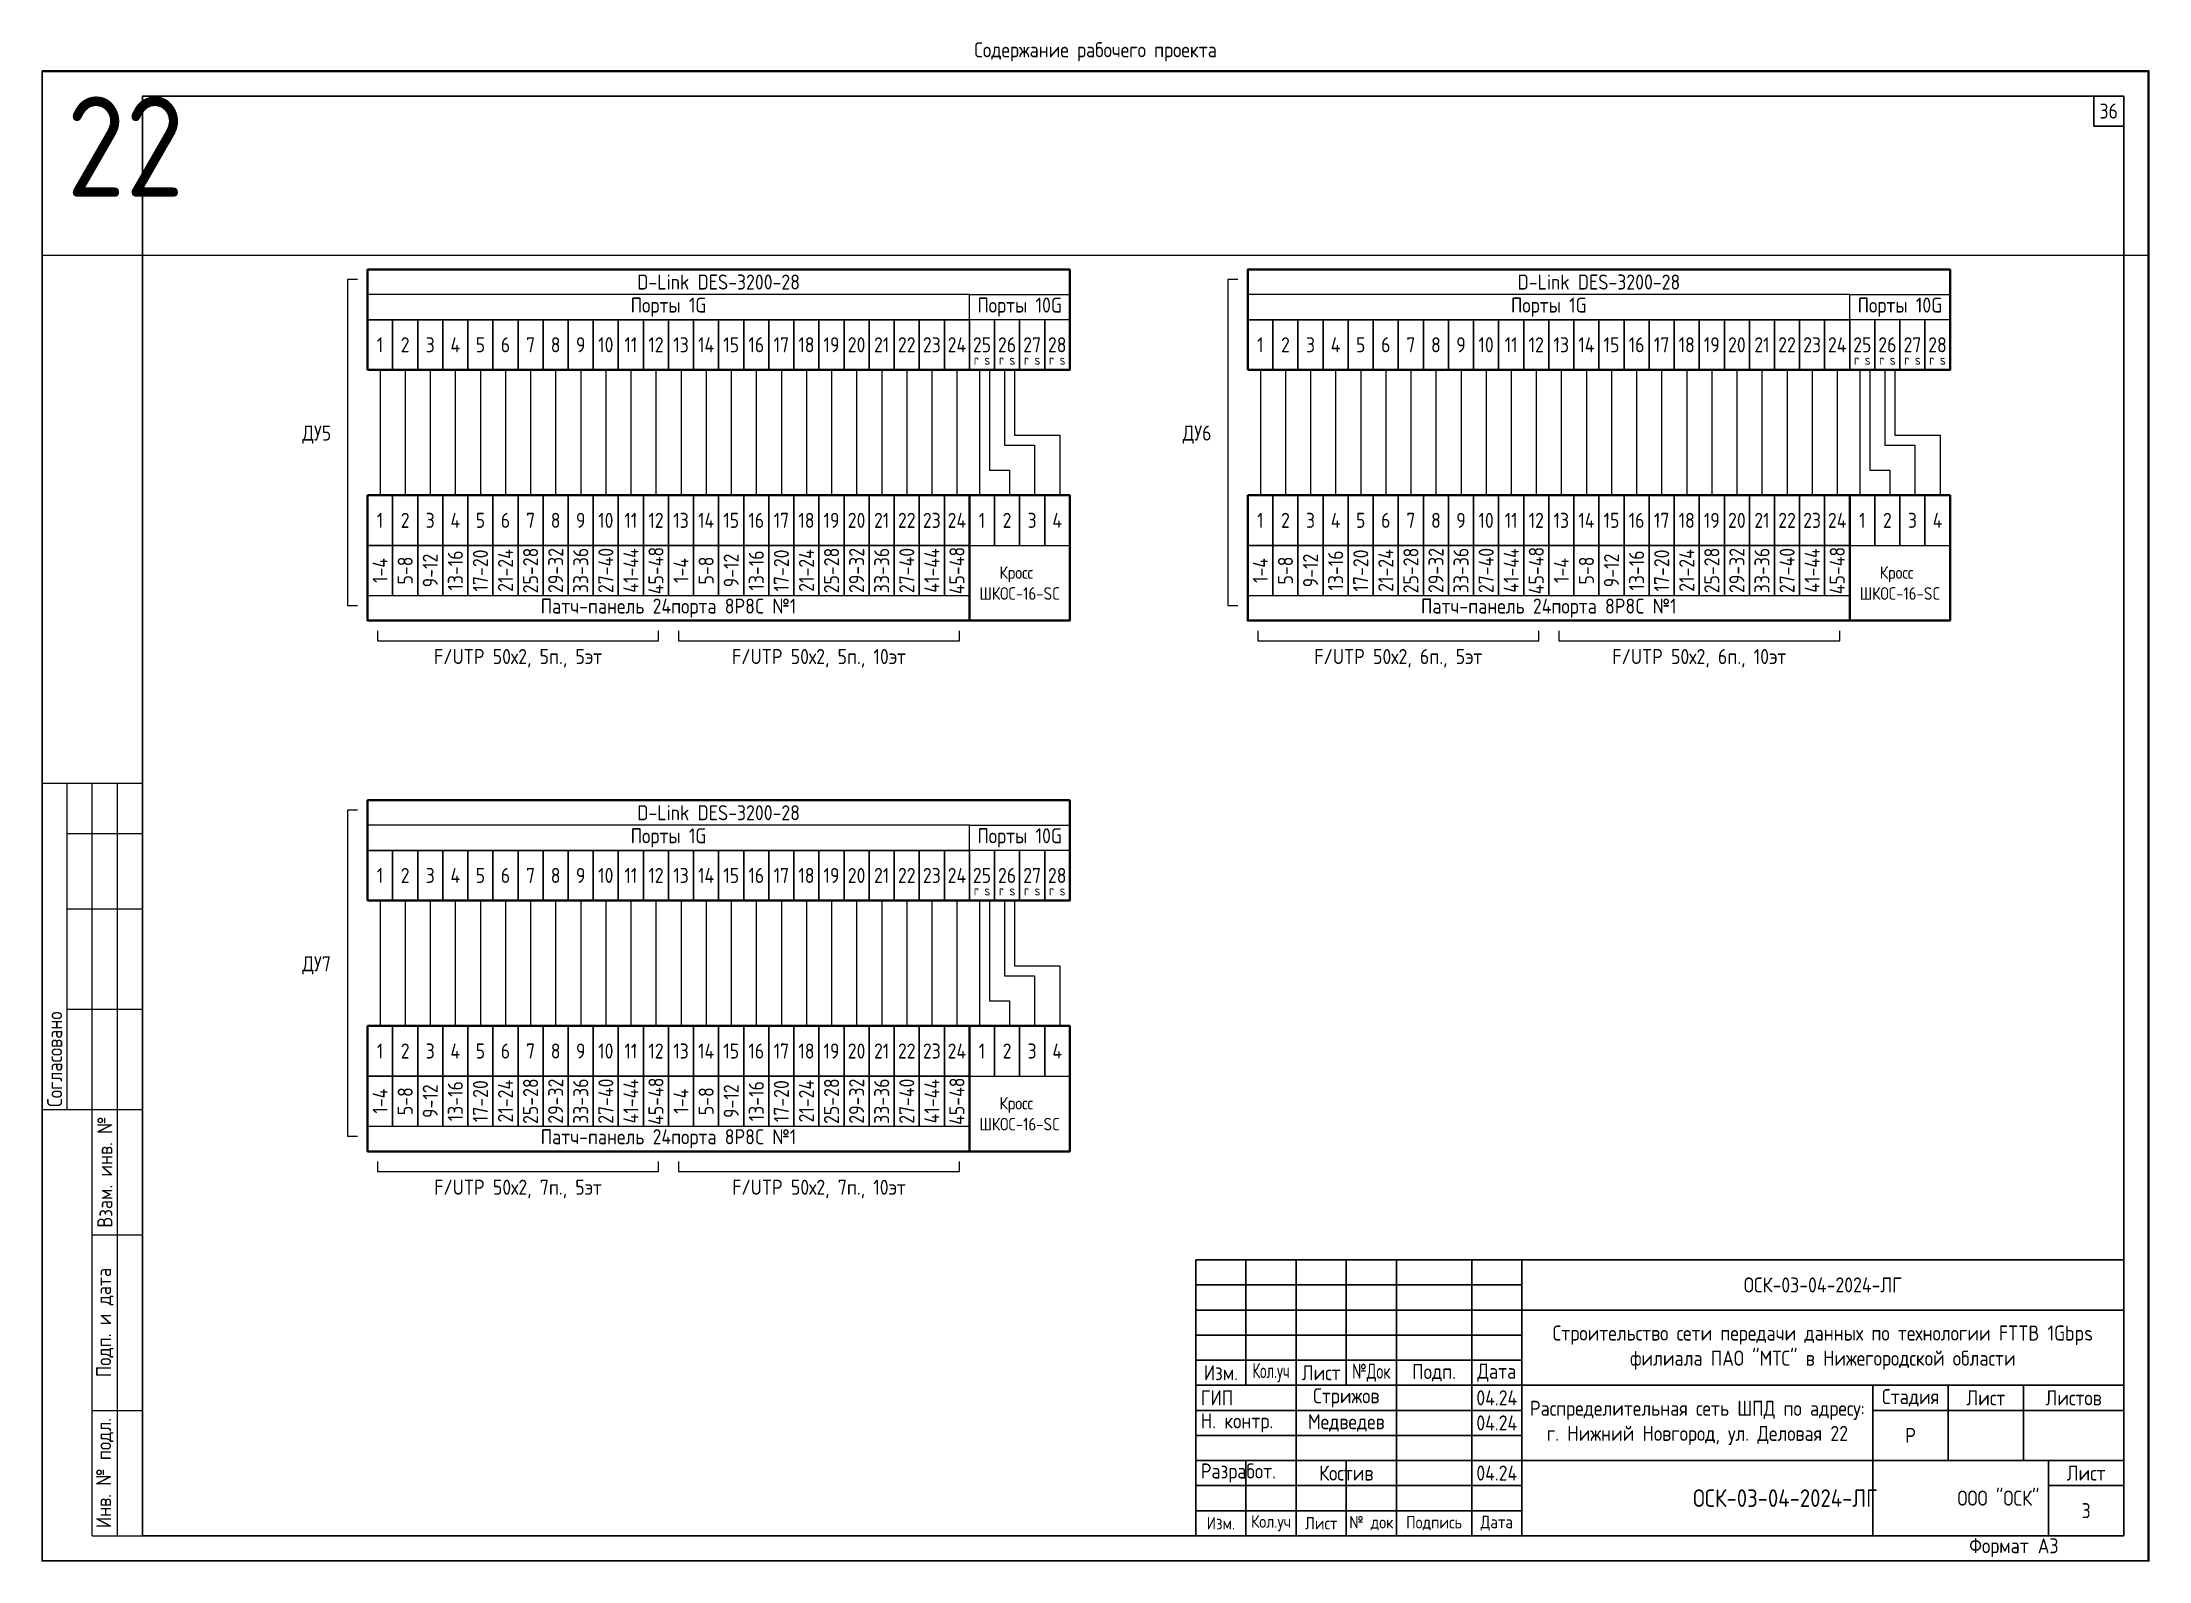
# Paper-space layout '22' of a CAD drawing. Extents: x 0 to 420, y 0 to 303.
# The model-space entities are those that its viewports show. They can reach past a viewport. Long polylines and large blocks are cut down to what shows.
import ezdxf
from ezdxf.enums import TextEntityAlignment as Align

# ---------------------------------------------------------------- set-up
doc = ezdxf.new("R2010")
doc.units = 0
doc.header["$MEASUREMENT"] = 0
doc.layers.get('0').update_dxf_attribs({"linetype": 'CONTINUOUS'})
doc.layers.get('Defpoints').update_dxf_attribs({"linetype": 'CONTINUOUS'})
doc.layers.add('ВЭ', color=1, linetype='CONTINUOUS')
doc.styles.add('мой', font='', dxfattribs={"width": 0.9, "height": 3})
doc.styles.get('мой').set_extended_font_data('GOST Common')

# ---------------------------------------------------------------- blocks, each defined once
blk = doc.blocks.new('*T552')
at = {"color": 0, "linetype": 'ByBlock', "lineweight": -2, "transparency": 16777216}
for p, q in [((0, 0), (6, 0)), ((0, 0), (0, -6)), ((6, 0), (6, -6)), ((0, -6), (6, -6))]:
    blk.add_line(p, q, dxfattribs=at)
blk = doc.blocks.new('*T553')
at = {"color": 0, "linetype": 'ByBlock', "lineweight": -2, "transparency": 16777216}
for p, q in [((0, 0), (185, 0)), ((0, 0), (0, -55)), ((10, 0), (10, -25)), ((20, 0), (20, -55)), ((30, 0), (30, -25)), ((40, 0), (40, -55)), ((55, 0), (55, -55)), ((65, 0), (65, -55)), ((185, 0), (185, -55)), ((0, -5), (65, -5)), ((0, -10), (185, -10)), ((0, -15), (65, -15)), ((0, -20), (65, -20)), ((0, -25), (185, -25)), ((135, -25), (135, -55)), ((150, -25), (150, -40)), ((165, -25), (165, -40)), ((0, -30), (65, -30)), ((135, -30), (185, -30)), ((0, -35), (65, -35)), ((0, -40), (185, -40)), ((0, -45), (65, -45)), ((0, -50), (65, -50)), ((0, -55), (185, -55))]:
    blk.add_line(p, q, dxfattribs=at)
at = {"color": 0, "transparency": 16777216, "char_height": 3, "style": 'мой'}
for s, insert, width, attachment_point in [('ОСК-03-04-2024-ЛГ', (125, -5), 119, 5), ('Строительство сети передачи данных по технологии FTTB 1Gbps филиала ПАО "МТС" в Нижегородской области', (125, -17.5), 119, 5), ('{\\W0.7;Кол.уч}', (15, -22.5), 10, 5), ('{\\W0.75;№Док}', (35, -22.5), 10, 5), ('Подп.', (47.5, -22.5), 15, 5), ('Дата', (60, -22.5), 10, 5), ('Изм.', (5, -22.5), 10, 5), ('Лист', (25, -22.5), 9, 5), ('ГИП', (1, -27.5), 18, 4), ('Стрижов', (30, -27.5), 19, 5), ('04.24', (60, -27.5), 9, 5), ('Распределительная сеть ШПД по адресу: г. Нижний Новгород, ул. Деловая 22 ', (100, -32.5), 69, 5), ('Стадия', (142.5, -27.5), 14, 5), ('Лист', (157.5, -27.5), 14, 5), ('Листов', (175, -27.5), 19, 5), ('Н. контр.', (1, -32.5), 18, 4), ('Медведев', (30, -32.5), 19, 5), ('04.24', (60, -32.5), 9, 5), ('Р', (142.5, -35), 14, 5), ('Разработ.', (1, -42.5), 18, 4), ('Костив', (30, -42.5), 19, 5), ('04.24', (60, -42.5), 9, 5), ('ООО "ОСК"', (160, -47.5), 49, 5)]:
    blk.add_mtext(s, dxfattribs=dict(at, insert=insert, width=width, attachment_point=attachment_point))
blk = doc.blocks.new('*T554')
at = {"color": 0, "linetype": 'ByBlock', "lineweight": 30, "transparency": 16777216}
for p, q in [((0, 0), (185, 0)), ((0, 0), (0, -15)), ((10, 0), (10, -15)), ((20, 0), (20, -15)), ((30, 0), (30, -15)), ((40, 0), (40, -15)), ((55, 0), (55, -15)), ((65, 0), (65, -15)), ((185, 0), (185, -15)), ((0, -15), (185, -15))]:
    blk.add_line(p, q, dxfattribs=at)
at = {"color": 0, "linetype": 'ByBlock', "lineweight": -2, "transparency": 16777216}
for p, q in [((170, 0), (170, -15)), ((0, -5), (65, -5)), ((170, -5), (185, -5)), ((0, -10), (65, -10))]:
    blk.add_line(p, q, dxfattribs=at)
at = {"color": 0, "lineweight": 18, "transparency": 16777216, "attachment_point": 5, "style": 'мой'}
for s, insert, char_height, width in [('Лист', (177.5, -2.5), 3, 14), ('ОСК-03-04-2024-ЛГ', (117.5, -7.5), 3.5, 104), ('Изм.', (5, -12.5), 2.5, 9), ('Кол.уч', (15, -12.5), 2.5, 9), ('Лист', (25, -12.5), 2.5, 9), ('№ док', (35, -12.5), 2.5, 9), ('Подпись', (47.5, -12.5), 2.5, 14), ('Дата', (60, -12.5), 2.5, 9)]:
    blk.add_mtext(s, dxfattribs=dict(at, insert=insert, char_height=char_height, width=width))
blk = doc.blocks.new('*U551')
at = {"lineweight": 13}
for p, q in [((0, 90), (0, 155)), ((0, 155), (20, 155)), ((5, 90), (5, 155)), ((10, 90), (10, 155)), ((15, 90), (15, 155)), ((20, 90), (20, 155)), ((5, 145), (20, 145)), ((5, 130), (20, 130)), ((5, 110), (20, 110)), ((0, 90), (20, 90)), ((10, 5), (10, 90)), ((10, 90), (20, 90)), ((15, 5), (15, 90)), ((20, 5), (20, 90)), ((10, 65), (20, 65)), ((10, 30), (20, 30)), ((10, 5), (20, 5)), ((10, 5), (10, 5))]:
    blk.add_line(p, q, dxfattribs=at)
at = {"color": 8, "lineweight": 0}
blk.add_line((0, 90), (0, 90), dxfattribs=at)
for points in [[(0, 297), (420, 297), (420, 0), (0, 0)], [(20, 292), (415, 292), (415, 5), (20, 5)]]:
    blk.add_lwpolyline(points, close=True)
for name, p in [('*T552', (409, 292)), ('*T553', (230, 60)), ('*T554', (230, 20))]:
    blk.add_blockref(name, p)
at = {"lineweight": 9, "insert": (2.5, 90.5), "char_height": 3, "width": 64, "attachment_point": 4, "rotation": 90, "style": 'мой'}
blk.add_mtext('{\\C256;Согласовано}', dxfattribs=at)
at = {"lineweight": 13, "char_height": 3, "attachment_point": 5, "rotation": 90, "style": 'мой'}
for s, insert, width in [('Взам. инв. №', (12.5, 77.5), 24), ('Подп. и дата', (12.5, 47.5), 34), ('Инв. № подл.', (12.5, 17.5), 24)]:
    blk.add_mtext(s, dxfattribs=dict(at, insert=insert, width=width))
at = {"insert": (384.19, 4.53), "char_height": 3, "width": 40.5849, "attachment_point": 1, "style": 'мой'}
blk.add_mtext('Формат', dxfattribs=at)
at = {"style": 'мой', "width": 0.9}
blk.add_attdef('лист', text='', height=3, dxfattribs=at).set_placement((412, 289), align=Align.MIDDLE_CENTER)
at = {"color": 7, "lineweight": 0, "ltscale": 0.1, "style": 'мой', "width": 0.9}
blk.add_attdef('ШИФР_ДОП', text='', height=3.5, dxfattribs=at).set_placement((369, 12.5), align=Align.MIDDLE_LEFT)
blk.add_attdef('№_ЛИСТА_ДОП', text='', height=3, dxfattribs=at).set_placement((407.5, 10), align=Align.MIDDLE_CENTER)
at = {"style": 'мой', "width": 0.9}
blk.add_attdef('ФОРМАТ', text='', height=3, dxfattribs=at).set_placement((397.86, 3.01), align=Align.MIDDLE_LEFT)
blk = doc.blocks.new('*U19')
at = {"color": 7, "linetype": 'Continuous', "lineweight": 15}
blk.add_lwpolyline([(-210, -148.5), (210, -148.5), (210, 148.5), (-210, 148.5)], close=True, dxfattribs=at)
blk = doc.blocks.new('*U20')
at = {"color": 0, "linetype": 'ByBlock', "lineweight": -2, "transparency": 16777216}
blk.add_blockref('*U19', (2260, 0), dxfattribs=at)
blk = doc.blocks.new('*U292')
at = {"color": 7, "linetype": 'Continuous', "lineweight": 20}
blk.add_lwpolyline([(2.5, 5), (-2.5, 5), (-2.5, -5), (2.5, -5)], close=True, dxfattribs=at)
blk = doc.blocks.new('*U293')
at = {"color": 0, "linetype": 'ByBlock', "lineweight": -2, "transparency": 16777216}
for p in [(0, 0), (5, 0), (10, 0), (15, 0), (20, 0), (25, 0), (30, 0), (35, 0), (40, 0), (45, 0), (50, 0), (55, 0), (60, 0), (65, 0), (70, 0), (75, 0), (80, 0), (85, 0), (90, 0), (95, 0), (100, 0), (105, 0), (110, 0), (115, 0), (120, 0), (125, 0), (130, 0), (135, 0)]:
    blk.add_blockref('*U292', p, dxfattribs=at)
blk = doc.blocks.new('*U283')
at = {"color": 7, "linetype": 'Continuous', "lineweight": 20}
blk.add_lwpolyline([(2.5, 5), (-2.5, 5), (-2.5, -5), (2.5, -5)], close=True, dxfattribs=at)
blk = doc.blocks.new('*U291')
at = {"color": 0, "linetype": 'ByBlock', "lineweight": -2, "transparency": 16777216}
for p in [(0, 0), (5, 0), (10, 0), (15, 0), (20, 0), (25, 0), (30, 0), (35, 0), (40, 0), (45, 0), (50, 0), (55, 0), (60, 0), (65, 0), (70, 0), (75, 0), (80, 0), (85, 0), (90, 0), (95, 0), (100, 0), (105, 0), (110, 0), (115, 0)]:
    blk.add_blockref('*U283', p, dxfattribs=at)
blk = doc.blocks.new('*U285')
at = {"color": 7, "linetype": 'Continuous', "lineweight": 20}
blk.add_lwpolyline([(0, 12.5), (0, -12.5)], dxfattribs=at)
blk = doc.blocks.new('*U286')
at = {"color": 0, "linetype": 'ByBlock', "lineweight": -2, "transparency": 16777216}
for p in [(0, 0), (5, 0), (10, 0), (15, 0), (20, 0), (25, 0), (30, 0), (35, 0), (40, 0), (45, 0), (50, 0), (55, 0), (60, 0), (65, 0), (70, 0), (75, 0), (80, 0), (85, 0), (90, 0), (95, 0), (100, 0), (105, 0), (110, 0), (115, 0)]:
    blk.add_blockref('*U285', p, dxfattribs=at)
blk = doc.blocks.new('*U289')
at = {"color": 7, "linetype": 'Continuous', "lineweight": 20}
blk.add_lwpolyline([(2.5, 5), (-2.5, 5), (-2.5, -5), (2.5, -5)], close=True, dxfattribs=at)
blk = doc.blocks.new('*U290')
at = {"color": 0, "linetype": 'ByBlock', "lineweight": -2, "transparency": 16777216}
for p in [(0, 0), (5, 0), (10, 0), (15, 0), (20, 0), (25, 0), (30, 0), (35, 0), (40, 0), (45, 0), (50, 0), (55, 0), (60, 0), (65, 0), (70, 0), (75, 0), (80, 0), (85, 0), (90, 0), (95, 0), (100, 0), (105, 0), (110, 0), (115, 0), (120, 0), (125, 0), (130, 0), (135, 0)]:
    blk.add_blockref('*U289', p, dxfattribs=at)
blk = doc.blocks.new('*U306')
at = {"color": 7, "linetype": 'Continuous', "lineweight": 20}
blk.add_lwpolyline([(2.5, 5), (-2.5, 5), (-2.5, -5), (2.5, -5)], close=True, dxfattribs=at)
blk = doc.blocks.new('*U307')
at = {"color": 0, "linetype": 'ByBlock', "lineweight": -2, "transparency": 16777216}
for p in [(0, 0), (5, 0), (10, 0), (15, 0), (20, 0), (25, 0), (30, 0), (35, 0), (40, 0), (45, 0), (50, 0), (55, 0), (60, 0), (65, 0), (70, 0), (75, 0), (80, 0), (85, 0), (90, 0), (95, 0), (100, 0), (105, 0), (110, 0), (115, 0), (120, 0), (125, 0), (130, 0), (135, 0)]:
    blk.add_blockref('*U306', p, dxfattribs=at)
blk = doc.blocks.new('*U310')
at = {"color": 7, "linetype": 'Continuous', "lineweight": 20}
blk.add_lwpolyline([(2.5, 5), (-2.5, 5), (-2.5, -5), (2.5, -5)], close=True, dxfattribs=at)
blk = doc.blocks.new('*U304')
at = {"color": 0, "linetype": 'ByBlock', "lineweight": -2, "transparency": 16777216}
for p in [(0, 0), (5, 0), (10, 0), (15, 0), (20, 0), (25, 0), (30, 0), (35, 0), (40, 0), (45, 0), (50, 0), (55, 0), (60, 0), (65, 0), (70, 0), (75, 0), (80, 0), (85, 0), (90, 0), (95, 0), (100, 0), (105, 0), (110, 0), (115, 0)]:
    blk.add_blockref('*U310', p, dxfattribs=at)
blk = doc.blocks.new('*U311')
at = {"color": 7, "linetype": 'Continuous', "lineweight": 20}
blk.add_lwpolyline([(0, 12.5), (0, -12.5)], dxfattribs=at)
blk = doc.blocks.new('*U312')
at = {"color": 0, "linetype": 'ByBlock', "lineweight": -2, "transparency": 16777216}
for p in [(0, 0), (5, 0), (10, 0), (15, 0), (20, 0), (25, 0), (30, 0), (35, 0), (40, 0), (45, 0), (50, 0), (55, 0), (60, 0), (65, 0), (70, 0), (75, 0), (80, 0), (85, 0), (90, 0), (95, 0), (100, 0), (105, 0), (110, 0), (115, 0)]:
    blk.add_blockref('*U311', p, dxfattribs=at)
blk = doc.blocks.new('*U308')
at = {"color": 7, "linetype": 'Continuous', "lineweight": 20}
blk.add_lwpolyline([(2.5, 5), (-2.5, 5), (-2.5, -5), (2.5, -5)], close=True, dxfattribs=at)
blk = doc.blocks.new('*U309')
at = {"color": 0, "linetype": 'ByBlock', "lineweight": -2, "transparency": 16777216}
for p in [(0, 0), (5, 0), (10, 0), (15, 0), (20, 0), (25, 0), (30, 0), (35, 0), (40, 0), (45, 0), (50, 0), (55, 0), (60, 0), (65, 0), (70, 0), (75, 0), (80, 0), (85, 0), (90, 0), (95, 0), (100, 0), (105, 0), (110, 0), (115, 0), (120, 0), (125, 0), (130, 0), (135, 0)]:
    blk.add_blockref('*U308', p, dxfattribs=at)
blk = doc.blocks.new('*U315')
at = {"color": 7, "linetype": 'Continuous', "lineweight": 20}
blk.add_lwpolyline([(2.5, 5), (-2.5, 5), (-2.5, -5), (2.5, -5)], close=True, dxfattribs=at)
blk = doc.blocks.new('*U316')
at = {"color": 0, "linetype": 'ByBlock', "lineweight": -2, "transparency": 16777216}
for p in [(0, 0), (5, 0), (10, 0), (15, 0), (20, 0), (25, 0), (30, 0), (35, 0), (40, 0), (45, 0), (50, 0), (55, 0), (60, 0), (65, 0), (70, 0), (75, 0), (80, 0), (85, 0), (90, 0), (95, 0), (100, 0), (105, 0), (110, 0), (115, 0), (120, 0), (125, 0), (130, 0), (135, 0)]:
    blk.add_blockref('*U315', p, dxfattribs=at)
blk = doc.blocks.new('*U319')
at = {"color": 7, "linetype": 'Continuous', "lineweight": 20}
blk.add_lwpolyline([(2.5, 5), (-2.5, 5), (-2.5, -5), (2.5, -5)], close=True, dxfattribs=at)
blk = doc.blocks.new('*U313')
at = {"color": 0, "linetype": 'ByBlock', "lineweight": -2, "transparency": 16777216}
for p in [(0, 0), (5, 0), (10, 0), (15, 0), (20, 0), (25, 0), (30, 0), (35, 0), (40, 0), (45, 0), (50, 0), (55, 0), (60, 0), (65, 0), (70, 0), (75, 0), (80, 0), (85, 0), (90, 0), (95, 0), (100, 0), (105, 0), (110, 0), (115, 0)]:
    blk.add_blockref('*U319', p, dxfattribs=at)
blk = doc.blocks.new('*U320')
at = {"color": 7, "linetype": 'Continuous', "lineweight": 20}
blk.add_lwpolyline([(0, 12.5), (0, -12.5)], dxfattribs=at)
blk = doc.blocks.new('*U321')
at = {"color": 0, "linetype": 'ByBlock', "lineweight": -2, "transparency": 16777216}
for p in [(0, 0), (5, 0), (10, 0), (15, 0), (20, 0), (25, 0), (30, 0), (35, 0), (40, 0), (45, 0), (50, 0), (55, 0), (60, 0), (65, 0), (70, 0), (75, 0), (80, 0), (85, 0), (90, 0), (95, 0), (100, 0), (105, 0), (110, 0), (115, 0)]:
    blk.add_blockref('*U320', p, dxfattribs=at)
blk = doc.blocks.new('*U317')
at = {"color": 7, "linetype": 'Continuous', "lineweight": 20}
blk.add_lwpolyline([(2.5, 5), (-2.5, 5), (-2.5, -5), (2.5, -5)], close=True, dxfattribs=at)
blk = doc.blocks.new('*U318')
at = {"color": 0, "linetype": 'ByBlock', "lineweight": -2, "transparency": 16777216}
for p in [(0, 0), (5, 0), (10, 0), (15, 0), (20, 0), (25, 0), (30, 0), (35, 0), (40, 0), (45, 0), (50, 0), (55, 0), (60, 0), (65, 0), (70, 0), (75, 0), (80, 0), (85, 0), (90, 0), (95, 0), (100, 0), (105, 0), (110, 0), (115, 0), (120, 0), (125, 0), (130, 0), (135, 0)]:
    blk.add_blockref('*U317', p, dxfattribs=at)
blk = doc.blocks.new('*T549')
at = {"layer": 'Defpoints', "color": 8, "linetype": 'ByBlock', "lineweight": 0, "transparency": 16777216}
for p, q in [((0, 0), (4488, 0)), ((0, 0), (0, -36.67)), ((452, 0), (452, -36.67)), ((904, 0), (904, -36.67)), ((1356, 0), (1356, -36.67)), ((1808, 0), (1808, -36.67)), ((2260, 0), (2260, -36.67)), ((2712, 0), (2712, -36.67)), ((3164, 0), (3164, -36.67)), ((3584, 0), (3584, -36.67)), ((4036, 0), (4036, -36.67)), ((4488, 0), (4488, -36.67)), ((0, -36.67), (4488, -36.67))]:
    blk.add_line(p, q, dxfattribs=at)
at = {"layer": 'Defpoints', "color": 5, "linetype": 'Continuous', "lineweight": 0, "transparency": 16777216, "char_height": 20, "attachment_point": 1, "style": 'мой'}
for s, insert, width in [('{\\fGOST Common|b0|i0|c204|p34;15}', (5, -5), 442), ('{\\fGOST Common|b0|i0|c204|p34;27', (457, -5), 442), ('23', (909, -5), 442), ('20', (1361, -5), 442), ('21', (1813, -5), 442), ('22', (2265, -5), 442), ('23', (2717, -5), 442), ('24', (3169, -5), 410), ('25', (3589, -5), 442), ('26', (4041, -5), 442)]:
    blk.add_mtext(s, dxfattribs=dict(at, insert=insert, width=width))

msp = doc.modelspace()

# ---------------------------------------------------------------- linework, layer by layer
at = {"color": 7, "linetype": 'Continuous', "lineweight": 20}
for points in [[(9098, 2920.5), (9096, 2920.5), (9096, 2855.5), (9098, 2855.5)], [(9273.5, 2920.5), (9271.5, 2920.5), (9271.5, 2855.5), (9273.5, 2855.5)], [(9222, 2902.5), (9222, 2877.5)], [(9224, 2902.5), (9224, 2882.5), (9228, 2882.5), (9228, 2877.5)], [(9227, 2902.5), (9227, 2887.5), (9233, 2887.5), (9233, 2877.5)], [(9229, 2902.5), (9229, 2889.5), (9238, 2889.5), (9238, 2877.5)], [(9397.5, 2902.5), (9397.5, 2877.5)], [(9399.5, 2902.5), (9399.5, 2882.5), (9403.5, 2882.5), (9403.5, 2877.5)], [(9402.5, 2902.5), (9402.5, 2887.5), (9408.5, 2887.5), (9408.5, 2877.5)], [(9404.5, 2902.5), (9404.5, 2889.5), (9413.5, 2889.5), (9413.5, 2877.5)], [(9102, 2850.5), (9102, 2848.5), (9158, 2848.5), (9158, 2850.5)], [(9162, 2850.5), (9162, 2848.5), (9218, 2848.5), (9218, 2850.5)], [(9277.5, 2850.5), (9277.5, 2848.5), (9333.5, 2848.5), (9333.5, 2850.5)], [(9337.5, 2850.5), (9337.5, 2848.5), (9393.5, 2848.5), (9393.5, 2850.5)], [(9098, 2814.71), (9096, 2814.71), (9096, 2749.71), (9098, 2749.71)], [(9222, 2796.71), (9222, 2771.71)], [(9224, 2796.71), (9224, 2776.71), (9228, 2776.71), (9228, 2771.71)], [(9227, 2796.71), (9227, 2781.71), (9233, 2781.71), (9233, 2771.71)], [(9229, 2796.71), (9229, 2783.71), (9238, 2783.71), (9238, 2771.71)], [(9102, 2744.71), (9102, 2742.71), (9158, 2742.71), (9158, 2744.71)], [(9162, 2744.71), (9162, 2742.71), (9218, 2742.71), (9218, 2744.71)]]:
    msp.add_lwpolyline(points, dxfattribs=at)
at = {"color": 7, "linetype": 'Continuous', "lineweight": 40}
for points in [[(9100, 2902.5), (9240, 2902.5), (9240, 2922.5), (9100, 2922.5)], [(9275.5, 2902.5), (9415.5, 2902.5), (9415.5, 2922.5), (9275.5, 2922.5)], [(9100, 2877.5), (9220, 2877.5), (9220, 2852.5), (9100, 2852.5)], [(9220, 2877.5), (9240, 2877.5), (9240, 2852.5), (9220, 2852.5)], [(9275.5, 2877.5), (9395.5, 2877.5), (9395.5, 2852.5), (9275.5, 2852.5)], [(9395.5, 2877.5), (9415.5, 2877.5), (9415.5, 2852.5), (9395.5, 2852.5)], [(9100, 2796.71), (9240, 2796.71), (9240, 2816.71), (9100, 2816.71)], [(9100, 2771.71), (9220, 2771.71), (9220, 2746.71), (9100, 2746.71)], [(9220, 2771.71), (9240, 2771.71), (9240, 2746.71), (9220, 2746.71)]]:
    msp.add_lwpolyline(points, close=True, dxfattribs=at)
at = {"color": 7, "linetype": 'Continuous', "lineweight": 20}
for points in [[(9100, 2912.5), (9220, 2912.5), (9220, 2917.5), (9100, 2917.5)], [(9220, 2917.5), (9240, 2917.5), (9240, 2912.5), (9220, 2912.5)], [(9275.5, 2912.5), (9395.5, 2912.5), (9395.5, 2917.5), (9275.5, 2917.5)], [(9395.5, 2917.5), (9415.5, 2917.5), (9415.5, 2912.5), (9395.5, 2912.5)], [(9100, 2806.71), (9220, 2806.71), (9220, 2811.71), (9100, 2811.71)], [(9220, 2811.71), (9240, 2811.71), (9240, 2806.71), (9220, 2806.71)]]:
    msp.add_lwpolyline(points, close=True, dxfattribs=at)

# ---------------------------------------------------------------- block references
at = {"color": 7, "linetype": 'Continuous', "lineweight": 15}
msp.add_blockref('*U20', (6985, 2813.5), dxfattribs=at)
msp.add_blockref('*T549', (6775, 2962))
at = {"color": 7, "linetype": 'Continuous', "lineweight": 20}
for name, p in [('*U307', (9102.5, 2907.5)), ('*U316', (9278, 2907.5)), ('*U312', (9102.5, 2890)), ('*U321', (9278, 2890)), ('*U309', (9102.5, 2872.5)), ('*U318', (9278, 2872.5)), ('*U304', (9102.5, 2862.5)), ('*U313', (9278, 2862.5)), ('*U293', (9102.5, 2801.71)), ('*U286', (9102.5, 2784.21)), ('*U290', (9102.5, 2766.71)), ('*U291', (9102.5, 2756.71))]:
    msp.add_blockref(name, p, dxfattribs=at)

# ---------------------------------------------------------------- texts
at = {"color": 7, "style": 'мой', "width": 0.9}
for s, height, rotation, p in [('1', 3, 359.8616, (9102.5, 2907.5)), ('2', 3, 359.8616, (9107.5, 2907.5)), ('3', 3, 359.8616, (9112.5, 2907.5)), ('4', 3, 359.8616, (9117.5, 2907.5)), ('5', 3, 359.8616, (9122.5, 2907.5)), ('6', 3, 359.8616, (9127.5, 2907.5)), ('7', 3, 359.8616, (9132.5, 2907.5)), ('8', 3, 359.8616, (9137.5, 2907.5)), ('9', 3, 359.8616, (9142.5, 2907.5)), ('10', 3, 359.8616, (9147.5, 2907.5)), ('11', 3, 359.8616, (9152.5, 2907.5)), ('12', 3, 359.8616, (9157.5, 2907.5)), ('13', 3, 359.8616, (9162.5, 2907.5)), ('14', 3, 359.8616, (9167.5, 2907.5)), ('15', 3, 359.8616, (9172.5, 2907.5)), ('16', 3, 359.8616, (9177.5, 2907.5)), ('17', 3, 359.8616, (9182.5, 2907.5)), ('18', 3, 359.8616, (9187.5, 2907.5)), ('19', 3, 359.8616, (9192.5, 2907.5)), ('20', 3, 359.8616, (9197.5, 2907.5)), ('21', 3, 359.8616, (9202.5, 2907.5)), ('22', 3, 359.8616, (9207.5, 2907.5)), ('23', 3, 359.8616, (9212.5, 2907.5)), ('24', 3, 359.8616, (9217.5, 2907.5)), ('25', 3, 359.8616, (9222.5, 2907.5)), ('26', 3, 359.8616, (9227.5, 2907.5)), ('27', 3, 359.8616, (9232.5, 2907.5)), ('28', 3, 359.8616, (9237.5, 2907.5)), ('1', 3, 359.8616, (9278, 2907.5)), ('2', 3, 359.8616, (9283, 2907.5)), ('3', 3, 359.8616, (9288, 2907.5)), ('4', 3, 359.8616, (9293, 2907.5)), ('5', 3, 359.8616, (9298, 2907.5)), ('6', 3, 359.8616, (9303, 2907.5)), ('7', 3, 359.8616, (9308, 2907.5)), ('8', 3, 359.8616, (9313, 2907.5)), ('9', 3, 359.8616, (9318, 2907.5)), ('10', 3, 359.8616, (9323, 2907.5)), ('11', 3, 359.8616, (9328, 2907.5)), ('12', 3, 359.8616, (9333, 2907.5)), ('13', 3, 359.8616, (9338, 2907.5)), ('14', 3, 359.8616, (9343, 2907.5)), ('15', 3, 359.8616, (9348, 2907.5)), ('16', 3, 359.8616, (9353, 2907.5)), ('17', 3, 359.8616, (9358, 2907.5)), ('18', 3, 359.8616, (9363, 2907.5)), ('19', 3, 359.8616, (9368, 2907.5)), ('20', 3, 359.8616, (9373, 2907.5)), ('21', 3, 359.8616, (9378, 2907.5)), ('22', 3, 359.8616, (9383, 2907.5)), ('23', 3, 359.8616, (9388, 2907.5)), ('24', 3, 359.8616, (9393, 2907.5)), ('25', 3, 359.8616, (9398, 2907.5)), ('26', 3, 359.8616, (9403, 2907.5)), ('27', 3, 359.8616, (9408, 2907.5)), ('28', 3, 359.8616, (9413, 2907.5)), ('r s', 2, 359.8616, (9222.5, 2904.5)), ('r s', 2, 359.8616, (9227.5, 2904.5)), ('r s', 2, 359.8616, (9232.5, 2904.5)), ('r s', 2, 359.8616, (9237.5, 2904.5)), ('r s', 2, 359.8616, (9398, 2904.5)), ('r s', 2, 359.8616, (9403, 2904.5)), ('r s', 2, 359.8616, (9408, 2904.5)), ('r s', 2, 359.8616, (9413, 2904.5)), ('1', 3, 359.8616, (9102.5, 2872.5)), ('1', 3, 359.8616, (9102.5, 2872.5)), ('2', 3, 359.8616, (9107.5, 2872.5)), ('3', 3, 359.8616, (9112.5, 2872.5)), ('4', 3, 359.8616, (9117.5, 2872.5)), ('5', 3, 359.8616, (9122.5, 2872.5)), ('6', 3, 359.8616, (9127.5, 2872.5)), ('7', 3, 359.8616, (9132.5, 2872.5)), ('8', 3, 359.8616, (9137.5, 2872.5)), ('9', 3, 359.8616, (9142.5, 2872.5)), ('10', 3, 359.8616, (9147.5, 2872.5)), ('11', 3, 359.8616, (9152.5, 2872.5)), ('12', 3, 359.8616, (9157.5, 2872.5)), ('13', 3, 359.8616, (9162.5, 2872.5)), ('14', 3, 359.8616, (9167.5, 2872.5)), ('15', 3, 359.8616, (9172.5, 2872.5)), ('16', 3, 359.8616, (9177.5, 2872.5)), ('17', 3, 359.8616, (9182.5, 2872.5)), ('18', 3, 359.8616, (9187.5, 2872.5)), ('19', 3, 359.8616, (9192.5, 2872.5)), ('20', 3, 359.8616, (9197.5, 2872.5)), ('21', 3, 359.8616, (9202.5, 2872.5)), ('22', 3, 359.8616, (9207.5, 2872.5)), ('23', 3, 359.8616, (9212.5, 2872.5)), ('24', 3, 359.8616, (9217.5, 2872.5)), ('1', 3, 359.8616, (9222.5, 2872.5)), ('2', 3, 359.8616, (9227.5, 2872.5)), ('3', 3, 359.8616, (9232.5, 2872.5)), ('4', 3, 359.8616, (9237.5, 2872.5)), ('1', 3, 359.8616, (9278, 2872.5)), ('1', 3, 359.8616, (9278, 2872.5)), ('2', 3, 359.8616, (9283, 2872.5)), ('3', 3, 359.8616, (9288, 2872.5)), ('4', 3, 359.8616, (9293, 2872.5)), ('5', 3, 359.8616, (9298, 2872.5)), ('6', 3, 359.8616, (9303, 2872.5)), ('7', 3, 359.8616, (9308, 2872.5)), ('8', 3, 359.8616, (9313, 2872.5)), ('9', 3, 359.8616, (9318, 2872.5)), ('10', 3, 359.8616, (9323, 2872.5)), ('11', 3, 359.8616, (9328, 2872.5)), ('12', 3, 359.8616, (9333, 2872.5)), ('13', 3, 359.8616, (9338, 2872.5)), ('14', 3, 359.8616, (9343, 2872.5)), ('15', 3, 359.8616, (9348, 2872.5)), ('16', 3, 359.8616, (9353, 2872.5)), ('17', 3, 359.8616, (9358, 2872.5)), ('18', 3, 359.8616, (9363, 2872.5)), ('19', 3, 359.8616, (9368, 2872.5)), ('20', 3, 359.8616, (9373, 2872.5)), ('21', 3, 359.8616, (9378, 2872.5)), ('22', 3, 359.8616, (9383, 2872.5)), ('23', 3, 359.8616, (9388, 2872.5)), ('24', 3, 359.8616, (9393, 2872.5)), ('1', 3, 359.8616, (9398, 2872.5)), ('2', 3, 359.8616, (9403, 2872.5)), ('3', 3, 359.8616, (9408, 2872.5)), ('4', 3, 359.8616, (9413, 2872.5)), ('1-4', 3, 89.8616, (9102.5, 2862.5)), ('5-8', 3, 89.8616, (9107.5, 2862.5)), ('9-12', 3, 89.8616, (9112.5, 2862.5)), ('13-16', 3, 89.8616, (9117.5, 2862.5)), ('17-20', 3, 89.8616, (9122.5, 2862.5)), ('21-24', 3, 89.8616, (9127.5, 2862.5)), ('25-28', 3, 89.8616, (9132.5, 2862.5)), ('29-32', 3, 89.8616, (9137.5, 2862.5)), ('33-36', 3, 89.8616, (9142.5, 2862.5)), ('27-40', 3, 89.8616, (9147.5, 2862.5)), ('41-44', 3, 89.8616, (9152.5, 2862.5)), ('45-48', 3, 89.8616, (9157.5, 2862.5)), ('1-4', 3, 89.8616, (9162.5, 2862.5)), ('5-8', 3, 89.8616, (9167.5, 2862.5)), ('9-12', 3, 89.8616, (9172.5, 2862.5)), ('13-16', 3, 89.8616, (9177.5, 2862.5)), ('17-20', 3, 89.8616, (9182.5, 2862.5)), ('21-24', 3, 89.8616, (9187.5, 2862.5)), ('25-28', 3, 89.8616, (9192.5, 2862.5)), ('29-32', 3, 89.8616, (9197.5, 2862.5)), ('33-36', 3, 89.8616, (9202.5, 2862.5)), ('27-40', 3, 89.8616, (9207.5, 2862.5)), ('41-44', 3, 89.8616, (9212.5, 2862.5)), ('45-48', 3, 89.8616, (9217.5, 2862.5)), ('1-4', 3, 89.8616, (9278, 2862.5)), ('5-8', 3, 89.8616, (9283, 2862.5)), ('9-12', 3, 89.8616, (9288, 2862.5)), ('13-16', 3, 89.8616, (9293, 2862.5)), ('17-20', 3, 89.8616, (9298, 2862.5)), ('21-24', 3, 89.8616, (9303, 2862.5)), ('25-28', 3, 89.8616, (9308, 2862.5)), ('29-32', 3, 89.8616, (9313, 2862.5)), ('33-36', 3, 89.8616, (9318, 2862.5)), ('27-40', 3, 89.8616, (9323, 2862.5)), ('41-44', 3, 89.8616, (9328, 2862.5)), ('45-48', 3, 89.8616, (9333, 2862.5)), ('1-4', 3, 89.8616, (9338, 2862.5)), ('5-8', 3, 89.8616, (9343, 2862.5)), ('9-12', 3, 89.8616, (9348, 2862.5)), ('13-16', 3, 89.8616, (9353, 2862.5)), ('17-20', 3, 89.8616, (9358, 2862.5)), ('21-24', 3, 89.8616, (9363, 2862.5)), ('25-28', 3, 89.8616, (9368, 2862.5)), ('29-32', 3, 89.8616, (9373, 2862.5)), ('33-36', 3, 89.8616, (9378, 2862.5)), ('27-40', 3, 89.8616, (9383, 2862.5)), ('41-44', 3, 89.8616, (9388, 2862.5)), ('45-48', 3, 89.8616, (9393, 2862.5)), ('1', 3, 359.8616, (9102.5, 2801.71)), ('2', 3, 359.8616, (9107.5, 2801.71)), ('3', 3, 359.8616, (9112.5, 2801.71)), ('4', 3, 359.8616, (9117.5, 2801.71)), ('5', 3, 359.8616, (9122.5, 2801.71)), ('6', 3, 359.8616, (9127.5, 2801.71)), ('7', 3, 359.8616, (9132.5, 2801.71)), ('8', 3, 359.8616, (9137.5, 2801.71)), ('9', 3, 359.8616, (9142.5, 2801.71)), ('10', 3, 359.8616, (9147.5, 2801.71)), ('11', 3, 359.8616, (9152.5, 2801.71)), ('12', 3, 359.8616, (9157.5, 2801.71)), ('13', 3, 359.8616, (9162.5, 2801.71)), ('14', 3, 359.8616, (9167.5, 2801.71)), ('15', 3, 359.8616, (9172.5, 2801.71)), ('16', 3, 359.8616, (9177.5, 2801.71)), ('17', 3, 359.8616, (9182.5, 2801.71)), ('18', 3, 359.8616, (9187.5, 2801.71)), ('19', 3, 359.8616, (9192.5, 2801.71)), ('20', 3, 359.8616, (9197.5, 2801.71)), ('21', 3, 359.8616, (9202.5, 2801.71)), ('22', 3, 359.8616, (9207.5, 2801.71)), ('23', 3, 359.8616, (9212.5, 2801.71)), ('24', 3, 359.8616, (9217.5, 2801.71)), ('25', 3, 359.8616, (9222.5, 2801.71)), ('26', 3, 359.8616, (9227.5, 2801.71)), ('27', 3, 359.8616, (9232.5, 2801.71)), ('28', 3, 359.8616, (9237.5, 2801.71)), ('r s', 2, 359.8616, (9222.5, 2798.71)), ('r s', 2, 359.8616, (9227.5, 2798.71)), ('r s', 2, 359.8616, (9232.5, 2798.71)), ('r s', 2, 359.8616, (9237.5, 2798.71)), ('1', 3, 359.8616, (9102.5, 2766.71)), ('1', 3, 359.8616, (9102.5, 2766.71)), ('2', 3, 359.8616, (9107.5, 2766.71)), ('3', 3, 359.8616, (9112.5, 2766.71)), ('4', 3, 359.8616, (9117.5, 2766.71)), ('5', 3, 359.8616, (9122.5, 2766.71)), ('6', 3, 359.8616, (9127.5, 2766.71)), ('7', 3, 359.8616, (9132.5, 2766.71)), ('8', 3, 359.8616, (9137.5, 2766.71)), ('9', 3, 359.8616, (9142.5, 2766.71)), ('10', 3, 359.8616, (9147.5, 2766.71)), ('11', 3, 359.8616, (9152.5, 2766.71)), ('12', 3, 359.8616, (9157.5, 2766.71)), ('13', 3, 359.8616, (9162.5, 2766.71)), ('14', 3, 359.8616, (9167.5, 2766.71)), ('15', 3, 359.8616, (9172.5, 2766.71)), ('16', 3, 359.8616, (9177.5, 2766.71)), ('17', 3, 359.8616, (9182.5, 2766.71)), ('18', 3, 359.8616, (9187.5, 2766.71)), ('19', 3, 359.8616, (9192.5, 2766.71)), ('20', 3, 359.8616, (9197.5, 2766.71)), ('21', 3, 359.8616, (9202.5, 2766.71)), ('22', 3, 359.8616, (9207.5, 2766.71)), ('23', 3, 359.8616, (9212.5, 2766.71)), ('24', 3, 359.8616, (9217.5, 2766.71)), ('1', 3, 359.8616, (9222.5, 2766.71)), ('2', 3, 359.8616, (9227.5, 2766.71)), ('3', 3, 359.8616, (9232.5, 2766.71)), ('4', 3, 359.8616, (9237.5, 2766.71)), ('9-12', 3, 89.8616, (9112.5, 2756.71)), ('13-16', 3, 89.8616, (9117.5, 2756.71)), ('17-20', 3, 89.8616, (9122.5, 2756.71)), ('21-24', 3, 89.8616, (9127.5, 2756.71)), ('25-28', 3, 89.8616, (9132.5, 2756.71)), ('29-32', 3, 89.8616, (9137.5, 2756.71)), ('33-36', 3, 89.8616, (9142.5, 2756.71)), ('27-40', 3, 89.8616, (9147.5, 2756.71)), ('41-44', 3, 89.8616, (9152.5, 2756.71)), ('45-48', 3, 89.8616, (9157.5, 2756.71)), ('9-12', 3, 89.8616, (9172.5, 2756.71)), ('13-16', 3, 89.8616, (9177.5, 2756.71)), ('17-20', 3, 89.8616, (9182.5, 2756.71)), ('21-24', 3, 89.8616, (9187.5, 2756.71)), ('25-28', 3, 89.8616, (9192.5, 2756.71)), ('29-32', 3, 89.8616, (9197.5, 2756.71)), ('33-36', 3, 89.8616, (9202.5, 2756.71)), ('27-40', 3, 89.8616, (9207.5, 2756.71)), ('41-44', 3, 89.8616, (9212.5, 2756.71)), ('45-48', 3, 89.8616, (9217.5, 2756.71)), ('1-4', 3, 89.8616, (9102.5, 2756.71)), ('5-8', 3, 89.8616, (9107.5, 2756.71)), ('1-4', 3, 89.8616, (9162.5, 2756.71)), ('5-8', 3, 89.8616, (9167.5, 2756.71))]:
    msp.add_text(s, height=height, rotation=rotation, dxfattribs=at).set_placement(p, align=Align.MIDDLE)
at = {"color": 7, "linetype": 'Continuous', "lineweight": 20, "style": 'мой'}
for s, insert, char_height, width, attachment_point in [('D-Link DES-3200-28', (9170, 2920), 3, 140, 5), ('D-Link DES-3200-28', (9345.5, 2920), 3, 140, 5), ('Порты 1G', (9160, 2915), 3, 120, 5), ('Порты 10G', (9230, 2915), 3, 20, 5), ('Порты 1G', (9335.5, 2915), 3, 120, 5), ('Порты 10G', (9405.5, 2915), 3, 20, 5), ('{\\fGOST Common|b0|i0|c204|p34;ДУ5}', (9087, 2891.4), 3, 11, 1), ('{\\fGOST Common|b0|i0|c204|p34;ДУ6}', (9262.5, 2891.4), 3, 11, 1), ('Кросс  ШКОС-16-SC', (9230, 2860), 2.5, 20, 5), ('Кросс  ШКОС-16-SC', (9405.5, 2860), 2.5, 20, 5), ('Патч-панель 24порта 8P8C №1', (9160, 2855), 3, 120, 5), ('Патч-панель 24порта 8P8C №1', (9335.5, 2855), 3, 120, 5), ('F/UTP 50{\\fGOST Common|b0|i0|c204|p34;х}2, 5{\\fGOST Common|b0|i0|c204|p34;п}., 5{\\fGOST Common|b0|i0|c204|p34;эт}', (9130, 2845), 3, 60, 5), ('F/UTP 50{\\fGOST Common|b0|i0|c204|p34;х}2, 5{\\fGOST Common|b0|i0|c204|p34;п}., 10{\\fGOST Common|b0|i0|c204|p34;эт}', (9190, 2845), 3, 60, 5), ('F/UTP 50{\\fGOST Common|b0|i0|c204|p34;х}2, 6{\\fGOST Common|b0|i0|c204|p34;п}., 5{\\fGOST Common|b0|i0|c204|p34;эт}', (9305.5, 2845), 3, 60, 5), ('F/UTP 50{\\fGOST Common|b0|i0|c204|p34;х}2, 6{\\fGOST Common|b0|i0|c204|p34;п}., 10{\\fGOST Common|b0|i0|c204|p34;эт}', (9365.5, 2845), 3, 60, 5), ('D-Link DES-3200-28', (9170, 2814.21), 3, 140, 5), ('Порты 1G', (9160, 2809.21), 3, 120, 5), ('Порты 10G', (9230, 2809.21), 3, 20, 5), ('{\\fGOST Common|b0|i0|c204|p34;ДУ7}', (9087, 2785.61), 3, 11, 1), ('Кросс  ШКОС-16-SC', (9230, 2754.21), 2.5, 20, 5), ('Патч-панель 24порта 8P8C №1', (9160, 2749.21), 3, 120, 5), ('F/UTP 50{\\fGOST Common|b0|i0|c204|p34;х}2, {\\fGOST Common|b0|i0|c204|p34;7п}., {\\fGOST Common|b0|i0|c204|p34;5эт}', (9130, 2739.21), 3, 60, 5), ('F/UTP 50{\\fGOST Common|b0|i0|c204|p34;х}2, 7{\\fGOST Common|b0|i0|c204|p34;п}., 10{\\fGOST Common|b0|i0|c204|p34;эт}', (9190, 2739.21), 3, 60, 5)]:
    msp.add_mtext(s, dxfattribs=dict(at, insert=insert, char_height=char_height, width=width, attachment_point=attachment_point))

psp = doc.layouts.new('22')

# ---------------------------------------------------------------- block references
ref = psp.add_blockref('*U551', (-0.02, -0.01))
ref.add_attrib('лист', '36', dxfattribs={"height": 3, "style": 'мой', "width": 0.9}).set_placement((411.98, 288.99), align=Align.MIDDLE_CENTER)
ref.add_attrib('Чертеж', 'Содержание рабочего проекта', dxfattribs={"height": 3, "style": 'мой', "width": 0.9}).set_placement((209.99, 301.21), align=Align.MIDDLE_CENTER)
ref.add_attrib('ФОРМАТ', 'А3', dxfattribs={"height": 3, "style": 'мой', "width": 0.9}).set_placement((397.84, 3), align=Align.MIDDLE_LEFT)
ref.add_attrib('№_ЛИСТА_ДОП', '3', dxfattribs={"color": 7, "lineweight": 0, "ltscale": 0.1, "height": 3, "style": 'мой', "width": 0.9}).set_placement((407.48, 9.99), align=Align.MIDDLE_CENTER)

# ---------------------------------------------------------------- viewports
at = {"layer": 'ВЭ', "color": 1, "view_target_point": (6985.07, 2813.54)}
psp.add_viewport(center=(209.98, 148.49), size=(420, 297), view_center_point=(2260.06, 0.04), view_height=297.0072, dxfattribs=at)

doc.saveas('drawing.dxf')
